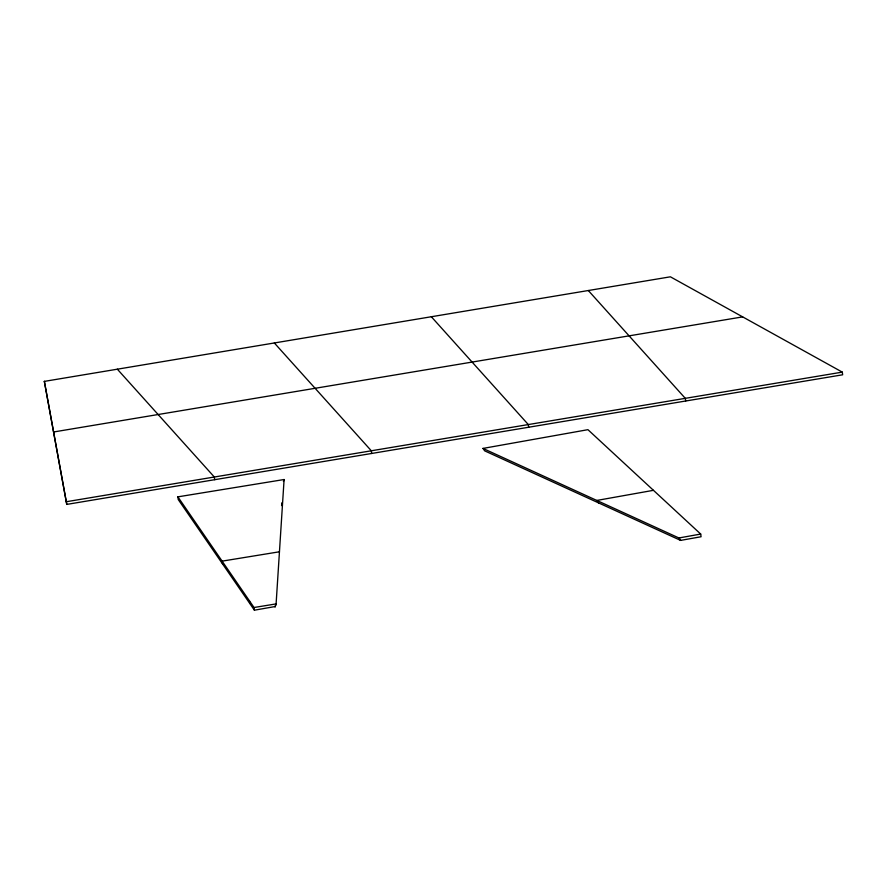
<?xml version="1.0" encoding="UTF-8"?>
<svg xmlns="http://www.w3.org/2000/svg" width="887" height="887" viewBox="0 0 887 887"><rect width="100%" height="100%" fill="white"/><g stroke="black" fill="none" stroke-linecap="round" stroke-linejoin="round"><path stroke-width="1.33" d="M275.103 606.542L254.403 610.189L178.243 499.536L177.877 496.853L284.095 479.523L276.101 603.903L275.081 606.808L276.101 603.903L254.026 607.506L177.877 496.853M281.6 505.601L281.767 502.874M283.419 481.453L284.095 479.523M482.96 448.423L587.937 429.674L700.697 534.063L701.074 536.746L680.628 540.394L484.701 450.862L482.96 448.423L678.888 537.965L680.628 540.394L678.921 537.954M653.442 490.323L596.785 500.445L598.525 502.874M678.888 537.965L700.697 534.063M44.35 381.388L670.395 276.811L842.295 372.119L842.65 374.791L66.769 504.404L44.35 381.388L66.769 504.404M53.619 431.98L742.663 316.881M66.403 501.72L842.295 372.119M279.449 551.781L222.116 561.138L222.493 563.81M588.325 290.526L685.296 398.341L685.662 401.024M431.337 316.748L528.308 424.563L528.674 427.246M274.338 342.97L371.32 450.784L371.675 453.468M117.35 369.192L214.332 477.018L214.687 479.69M254.026 607.506L254.403 610.189M249.424 600.821L249.801 603.493"/></g></svg>
